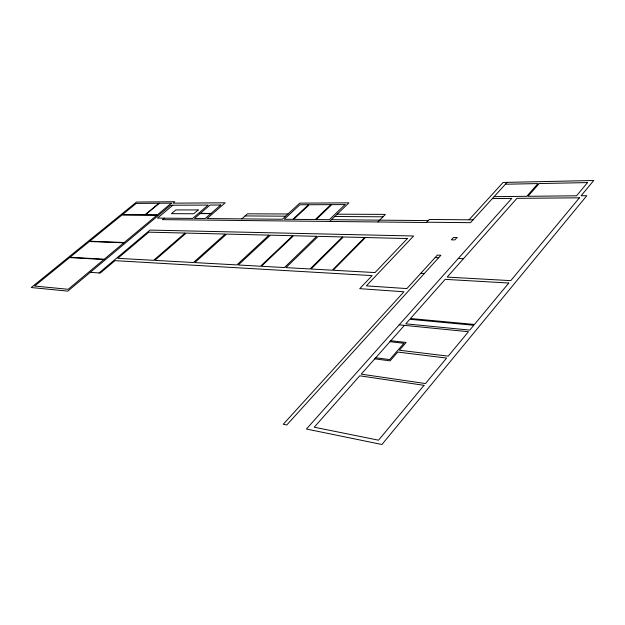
<?xml version="1.0" encoding="UTF-8"?>
<svg xmlns="http://www.w3.org/2000/svg" width="625" height="625" viewBox="0 0 625 625"><rect width="100%" height="100%" fill="white"/><g stroke="black" fill="none" stroke-linecap="round" stroke-linejoin="round"><path stroke-width="0.94" d="M404.422 325.367L361.211 374.156L425.484 383.562L446.617 358.062L397.75 352.062L390.078 360.859L374.766 358.852M507.094 182.359L470.477 222.68L426.672 222.211M469.039 219.805L503.102 182.445L593.75 180.5L581.109 195.758L586.805 195.703L381.938 444.5L306.445 429.016L511.766 198.406L492.367 198.578M377.883 221.969L385.406 214.391L337.164 214.188M329.641 221.445L348.914 202.844L299.734 203.141L282.328 219.25L207.063 218.555L225.164 202.805L173.062 203.164L174.789 201.719L136.508 202.039L31.25 287.531L67.82 291.125L170.57 205.242L208.164 205.07L192.641 218.422L157.492 218.094L172.852 205.234M241.805 218.875L247.469 213.812L288.016 213.984M99.031 272.953L149.977 230.078L413.609 236L366.359 285.852L406.875 288.586L437.383 255.109L440.906 255.242L286.781 424.977L283.25 424.258L403.961 291.781L359.727 288.664L372.148 275.609L115 260.648L100.289 273.047L90.328 272.312M164.141 218.156L162.391 219.633L426.406 222.5L429.266 219.477L473.055 219.836M505.391 184.227L537.961 183.578L526.766 196.32L494.109 196.656M200.344 213.391L211.055 213.43M200.086 213.609L210.789 213.656M245.094 215.93L285.633 216.188M334.766 216.5L383.016 216.805M331.445 219.703L428.203 220.602M435.164 257.547L438.688 257.688M458.289 258.469L463.484 258.68M420.789 273.312L424.32 273.508M399.188 324.852L468.445 331.719L448.203 356.141L399.344 350.234L406.125 342.461L390.828 340.719M389.969 341.688L403.945 343.289L389.711 359.586L375.727 357.766M424.023 385.328L378.555 440.195L314.227 427.203L359.742 375.812L424.023 385.328M473.797 325.266L469.789 330.094L405.773 323.844L409.812 319.281L473.797 325.266M508.789 283.031L474.461 324.461L410.484 318.523L445.172 279.359L508.789 283.031M579.406 197.812L510.766 280.641L447.18 277.094L516.906 198.359L579.406 197.812M587.547 182.586L576.539 195.805L527.977 196.305L539.164 183.555L587.547 182.586M456.984 237.539L454.828 239.914L451.312 239.828L453.469 237.461L456.984 237.539M407.383 238.562L375.039 272.562L333.133 270.242L365.5 237.523L407.383 238.562M364.695 237.508L332.328 270.195L311.039 269.023L343.383 236.977L364.695 237.508M342.438 236.953L310.094 268.969L285.938 267.633L318.227 236.352L342.438 236.953M316.711 236.312L284.43 267.547L261.375 266.273L293.578 235.742L316.711 236.312M345.047 204.578L329.367 219.688L316.117 219.563L331.789 204.641L345.047 204.578M330.906 204.641L315.242 219.555L293.648 219.359L309.289 204.742L330.906 204.641M292.711 235.719L260.516 266.227L238.266 264.992L270.359 235.172L292.711 235.719M308.445 204.742L292.805 219.352L284.227 219.266L299.859 204.781L308.445 204.742M268.977 235.133L236.891 264.914L194.781 262.586L226.586 234.086L268.977 235.133M225.242 234.055L193.445 262.516L154.781 260.375L186.242 233.086L225.242 234.055M220.742 205.016L205.172 218.539L194.484 218.438L210.008 205.062L220.742 205.016M185.078 233.055L153.625 260.312L117.758 258.328L148.82 232.156L185.078 233.055M198.211 209.938L193.742 213.766L171.445 213.664L175.883 209.93L198.211 209.938M103.836 259.539L68.203 289.281L34.602 286.055L69.641 257.57L103.836 259.539M123.867 242.812L104.234 259.203L70.031 257.25L89.375 241.523L123.867 242.812M156.961 215.195L124.258 242.492L89.758 241.211L122.016 214.977L156.961 215.195M171.359 203.172L157.328 214.883L145.352 214.812L159.328 203.258L171.359 203.172M158.984 203.258L145.008 214.812L122.383 214.68L136.242 203.414L158.984 203.258"/></g></svg>
